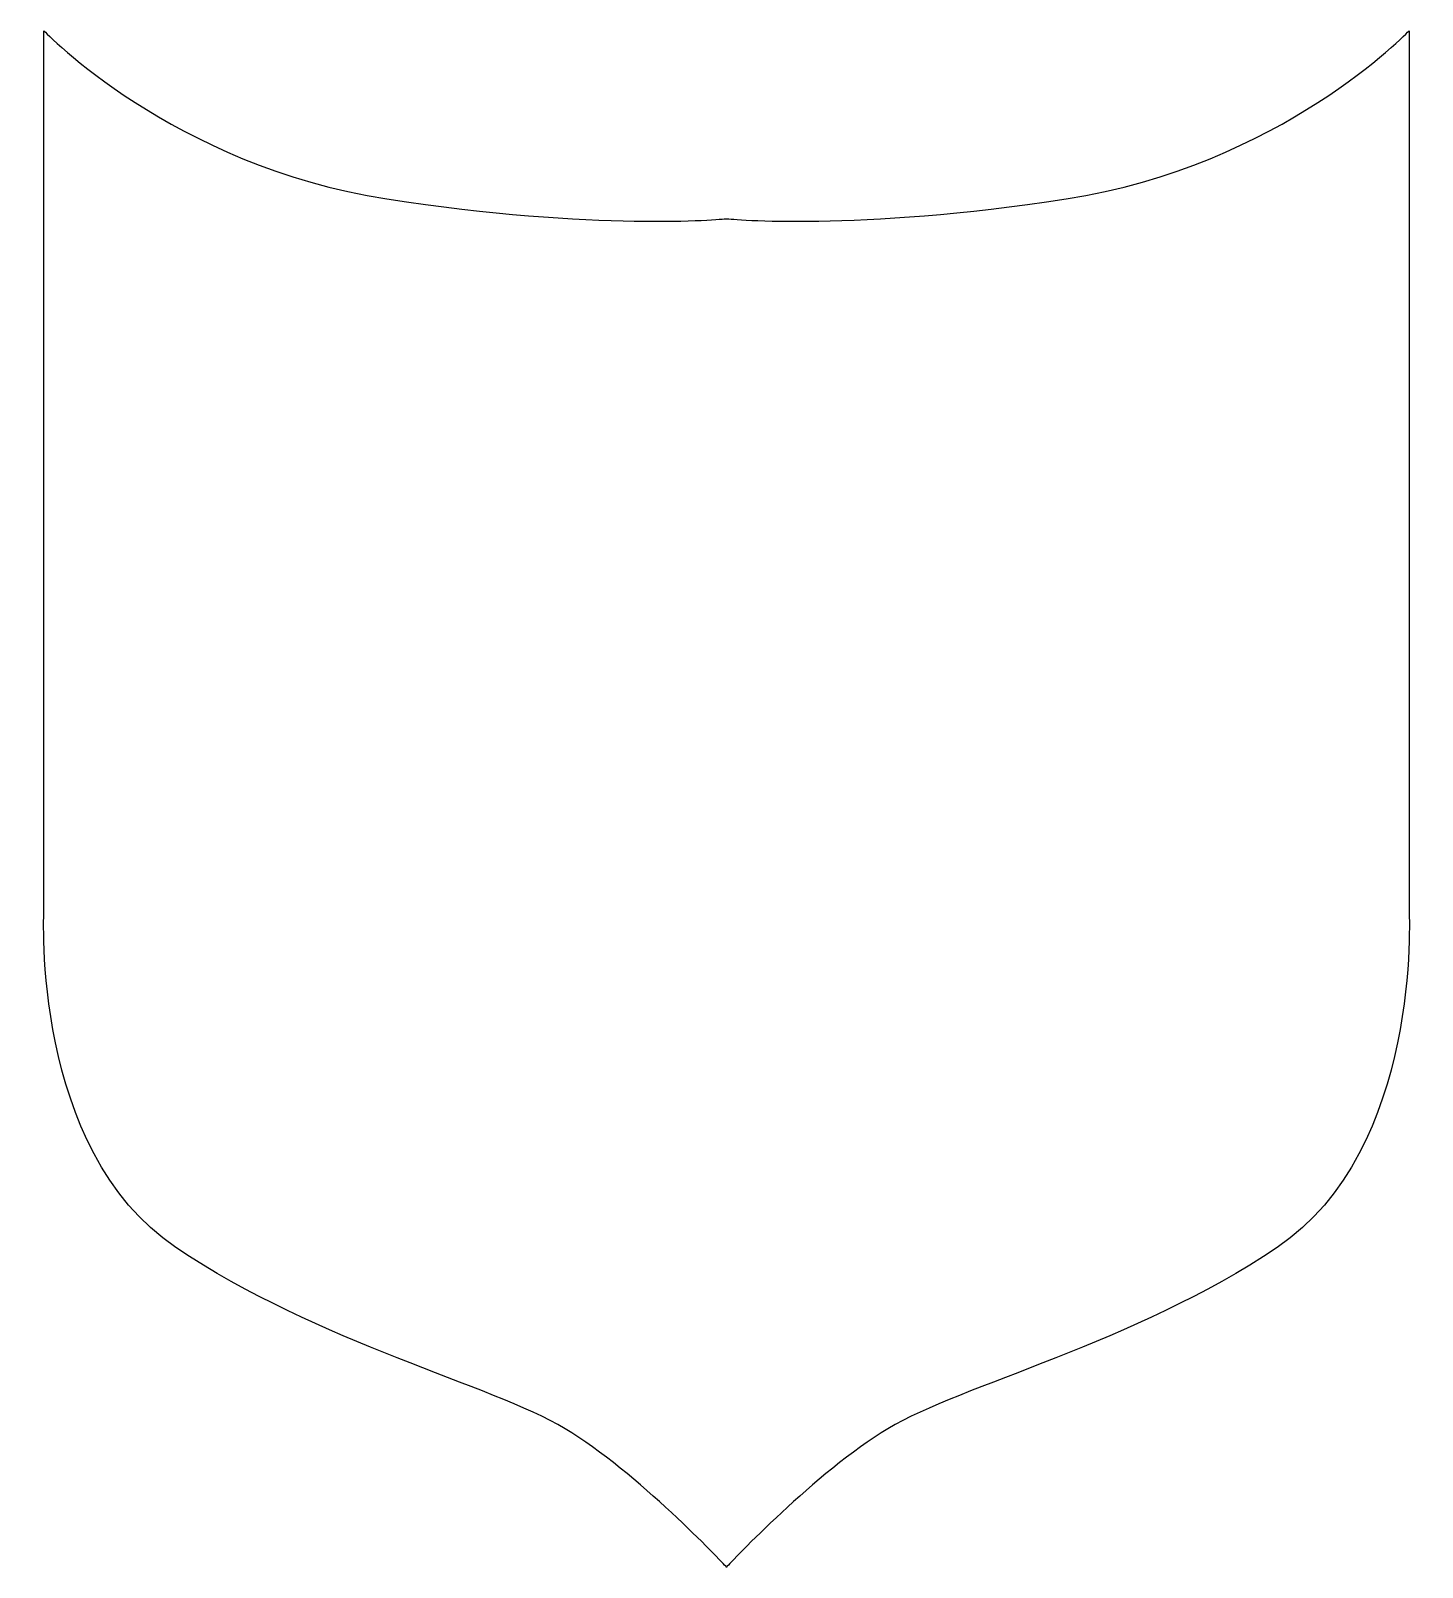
# Model space of a CAD drawing. Header units: centimetres. Extents: x -8.4 to 8.4, y -9.2 to 9.2.
import ezdxf

# ---------------------------------------------------------------- set-up
doc = ezdxf.new("R2010")
doc.units = ezdxf.units.CM
doc.header["$MEASUREMENT"] = 0
doc.layers.add('Camada 1', color=7, linetype='Continuous')

msp = doc.modelspace()

# ---------------------------------------------------------------- linework, layer by layer
at = {"layer": 'Camada 1'}
msp.add_open_spline([(8.19605, -1.34653), (8.19605, -1.34653), (8.19605, 9.22818), (8.19605, 9.22818), (8.19605, 9.22818), (8.19605, 9.22818), (6.65154, 7.60443), (4.07768, 7.20848), (4.07768, 7.20848), (1.54527, 6.81867), (0.05115, 6.9652), (0.00262, 6.97012), (0.00262, 6.97012), (0.00262, 6.97012), (0.00262, 6.97044), (0.00262, 6.97044), (0.00262, 6.97044), (0.00262, 6.97044), (0.00016, 6.97012), (0.00016, 6.97012), (0.00016, 6.97012), (-0.00016, 6.97012), (-0.0023, 6.97044), (-0.0023, 6.97044), (-0.0023, 6.97044), (-0.0023, 6.97044), (-0.0023, 6.97012), (-0.0023, 6.97012), (-0.0023, 6.97012), (-0.05082, 6.9652), (-1.54559, 6.81867), (-4.07707, 7.20848), (-4.07707, 7.20848), (-6.65155, 7.60443), (-8.19605, 9.22818), (-8.19605, 9.22818), (-8.19605, 9.22818), (-8.19605, 9.22818), (-8.19605, -1.34653), (-8.19605, -1.34653), (-8.19605, -1.34653), (-8.19605, -1.34653), (-8.35456, -4.21805), (-6.61162, -5.38659), (-6.61162, -5.38659), (-4.86929, -6.5551), (-2.82961, -7.03), (-1.93815, -7.56448), (-1.93815, -7.56448), (-1.06852, -8.0864), (-0.05082, -9.17106), (-0.0023, -9.22326), (-0.0023, -9.22326), (-0.0023, -9.22326), (-0.0023, -9.22818), (-0.0023, -9.22818), (-0.0023, -9.22818), (-0.0023, -9.22818), (-0.00045, -9.22633), (0.00016, -9.22572), (0.00016, -9.22572), (0.00048, -9.2263), (0.00262, -9.22818), (0.00262, -9.22818), (0.00262, -9.22818), (0.00262, -9.22818), (0.00262, -9.22326), (0.00262, -9.22326), (0.00262, -9.22326), (0.05114, -9.17103), (1.06884, -8.08637), (1.9385, -7.56448), (1.9385, -7.56448), (2.82964, -7.03), (4.86961, -6.55509), (6.61197, -5.38659), (6.61197, -5.38659), (8.35456, -4.21805), (8.19605, -1.34653), (8.19605, -1.34653)], degree=3, knots=[0, 0, 0, 0, 0.04761905, 0.04761905, 0.04761905, 0.04761905, 0.0952381, 0.0952381, 0.0952381, 0.0952381, 0.14285714, 0.14285714, 0.14285714, 0.14285714, 0.19047619, 0.19047619, 0.19047619, 0.19047619, 0.23809524, 0.23809524, 0.23809524, 0.23809524, 0.28571429, 0.28571429, 0.28571429, 0.28571429, 0.33333333, 0.33333333, 0.33333333, 0.33333333, 0.38095238, 0.38095238, 0.38095238, 0.38095238, 0.42857143, 0.42857143, 0.42857143, 0.42857143, 0.47619048, 0.47619048, 0.47619048, 0.47619048, 0.52380952, 0.52380952, 0.52380952, 0.52380952, 0.57142857, 0.57142857, 0.57142857, 0.57142857, 0.61904762, 0.61904762, 0.61904762, 0.61904762, 0.66666667, 0.66666667, 0.66666667, 0.66666667, 0.71428571, 0.71428571, 0.71428571, 0.71428571, 0.76190476, 0.76190476, 0.76190476, 0.76190476, 0.80952381, 0.80952381, 0.80952381, 0.80952381, 0.85714286, 0.85714286, 0.85714286, 0.85714286, 0.9047619, 0.9047619, 0.9047619, 0.9047619, 1, 1, 1, 1], dxfattribs=at)

doc.saveas('drawing.dxf')
